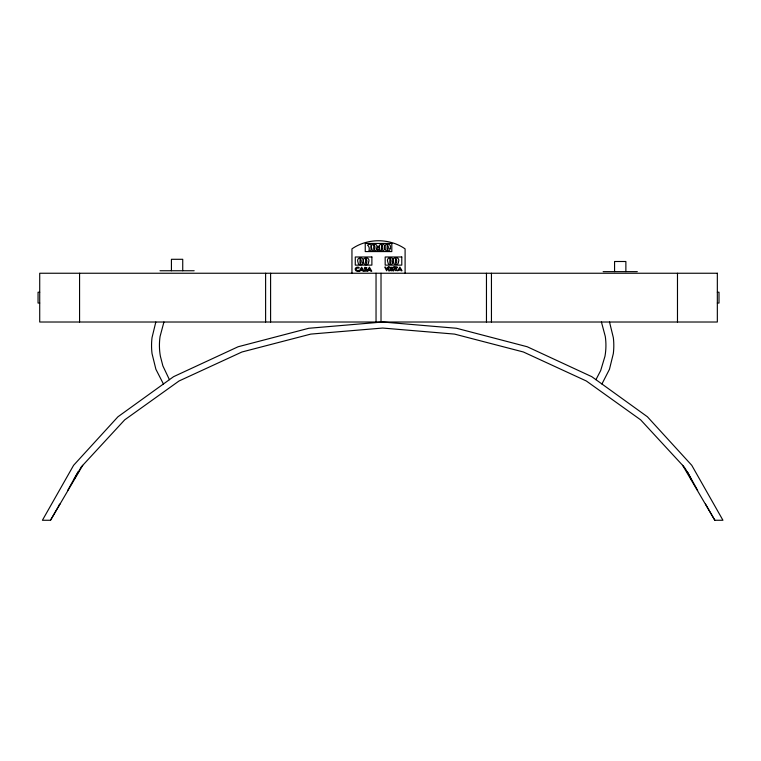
<?xml version="1.0" encoding="UTF-8"?>
<svg xmlns="http://www.w3.org/2000/svg" width="761" height="761" viewBox="0 0 761 761"><rect width="100%" height="100%" fill="white"/><g stroke="black" fill="none" stroke-linecap="round" stroke-linejoin="round"><path stroke-width="1.14" d="M155.824 322.017L152.019 337.665A66.178 66.178 0 0 0 152.038 353.627L155.891 369.275L163.425 384.001M163.929 322.017L160.067 336.486A62.297 62.297 0 0 0 160.371 356.205L162.864 365.87L169.418 379.682M73.95 479.601L81.256 466.931L124.709 419.844L179.035 380.985L241.95 351.991L310.802 334.098L382.678 328.048L454.555 334.098L523.397 351.991L586.312 380.985L640.648 419.844L684.101 466.931L686.65 470.755M67.691 490.455L78.069 471.715M682.617 465.313L714.845 520.267L722.95 520.267L691.759 465.313L647.392 416.762L591.763 376.666L527.221 346.75L456.524 328.267L382.678 322.017L308.833 328.267L238.136 346.75L173.594 376.666L117.965 416.762L73.598 465.313L42.407 520.267L50.502 520.267L59.834 504.086L58.607 505.998M595.939 379.682L600.676 370.588L604.985 356.205A62.297 62.297 0 0 0 605.29 336.486L601.428 322.017M50.502 520.267L82.74 465.313M601.922 384.001L609.466 369.275L613.318 353.627A66.178 66.178 0 0 0 613.337 337.665L609.523 322.017M356.624 268.291L358.193 267.939A1.636 1.636 0 0 1 358.954 268.252C360.077 266.759 356.196 266.845 355.625 268.062A1.722 1.722 0 0 0 355.206 269.204L355.558 270.298A2.293 2.293 0 0 0 356.443 271.021C358.488 272.4 360.638 269.584 357.508 270.536A1.75 1.75 0 0 1 356.624 270.174L356.148 269.232A1.141 1.141 0 0 1 356.605 268.319M160 270.745L194.169 270.745M603.14 271.639L637.299 271.639M39.715 292.214L38.05 292.214L38.05 303.049L39.715 303.049M717.338 292.214L719.002 292.214L719.002 303.049L717.338 303.049M705.523 504.086L714.845 520.267M697.666 490.455L687.288 471.715L691.407 479.601M677.48 273.247L677.48 322.017M625.875 271.639L625.875 261.499L614.565 261.499L614.565 271.639M491.444 273.247L491.444 322.017M486.46 273.247L486.46 322.017M405.099 273.247L405.099 248.866C389.603 238.06 367.449 238.06 351.953 248.866L351.953 273.247M381.014 273.247L381.014 322.017M376.039 273.247L376.039 322.017M270.593 273.247L270.593 322.017M265.608 273.247L265.608 322.017M182.735 270.745L182.735 259.292L171.425 259.292L171.425 270.745M79.572 273.247L79.572 322.017M362.94 262.374C363.53 265.503 357.613 265.57 358.05 262.478C355.358 256.39 365.546 256.371 362.94 262.374M368.571 262.374C369.161 265.503 363.244 265.57 363.682 262.478C360.99 256.39 371.178 256.371 368.571 262.374M376.676 248.59C377.266 251.71 371.349 251.786 371.787 248.695C369.095 242.597 379.282 242.588 376.676 248.59M384.429 248.59C385.028 251.71 379.111 251.786 379.539 248.695C376.857 242.597 387.035 242.588 384.429 248.59M390.06 248.59C390.659 251.71 384.743 251.786 385.18 248.695C382.488 242.597 392.666 242.588 390.06 248.59M392.781 262.165C393.37 265.294 387.454 265.361 387.891 262.269C385.199 256.181 395.387 256.162 392.781 262.165M398.412 262.165C399.002 265.294 393.085 265.361 393.523 262.269C390.831 256.181 401.018 256.162 398.412 262.165M360.2 258.883C358.878 268.719 363.111 260.642 360.2 258.883M365.832 258.883C364.509 268.719 368.743 260.642 365.832 258.883M373.936 245.09C372.614 254.925 376.847 246.849 373.936 245.09M381.689 245.09C380.367 254.925 384.609 246.849 381.689 245.09M387.32 245.09C386.008 254.925 390.241 246.849 387.32 245.09M390.041 258.673C388.719 268.509 392.952 260.433 390.041 258.673M395.672 258.673C394.35 268.509 398.583 260.433 395.672 258.673M367.002 270.136L365.309 271.277A1.76 1.76 0 0 1 364.681 271.078L364.005 270.212L366.051 270.136L364.319 268.538L364.9 267.292L366.945 267.891L365.204 268.081L367.002 270.136M392.923 269.784L391.363 270.83A1.608 1.608 0 0 1 390.793 270.65L390.174 269.851L392.048 269.794L390.46 268.319L390.992 267.178L392.866 267.72L391.249 267.986L392.923 269.784M388.785 267.149L386.617 270.773L384.752 267.101L385.561 267.073L386.75 269.289L387.948 267.073L388.785 267.149M359.202 271.125L362.398 270.222L363.035 271.268L363.939 271.182L361.646 267.178L359.202 271.125M367.021 271.125L370.217 270.222L370.854 271.268L371.758 271.182L369.38 267.159L367.021 271.125M397.661 270.697L400.6 269.86L401.18 270.83L402.008 270.745L399.906 267.073L397.661 270.697M389.052 267.092C387.054 275.882 393.009 267.206 389.052 267.092M393.19 267.092C391.192 275.882 397.147 267.206 393.19 267.092M394.293 267.092L394.293 267.729L395.511 267.767C394.131 271.772 397.775 271.772 396.395 267.767C399.658 267.796 395.615 265.96 394.293 267.092M361.57 268.776L361.142 269.499L361.989 269.499L361.57 268.776M369.389 268.776L368.961 269.499L369.798 269.499L369.389 268.776M399.839 268.538L399.449 269.194L400.219 269.194L399.839 268.538M369.76 244.034L367.477 245.118C368.743 246.155 369.856 247.877 368.914 250.807L370.988 250.807L370.988 244.034L369.76 244.034M391.81 243.444L365.242 243.444L365.242 251.577L391.81 251.577L391.81 243.444M378.988 246.402L377.418 246.402L377.418 247.772L378.988 247.772L378.988 246.402M378.988 249.427L377.418 249.427L377.418 250.807L378.988 250.807L378.988 249.427M371.882 256.99L355.273 256.99L355.273 265.123L371.882 265.123L371.882 256.99M401.779 256.99L385.171 256.99L385.171 265.123L401.779 265.123L401.779 256.99M717.338 273.247L39.715 273.247L39.715 322.017L717.338 322.017L717.338 273.247"/></g></svg>
